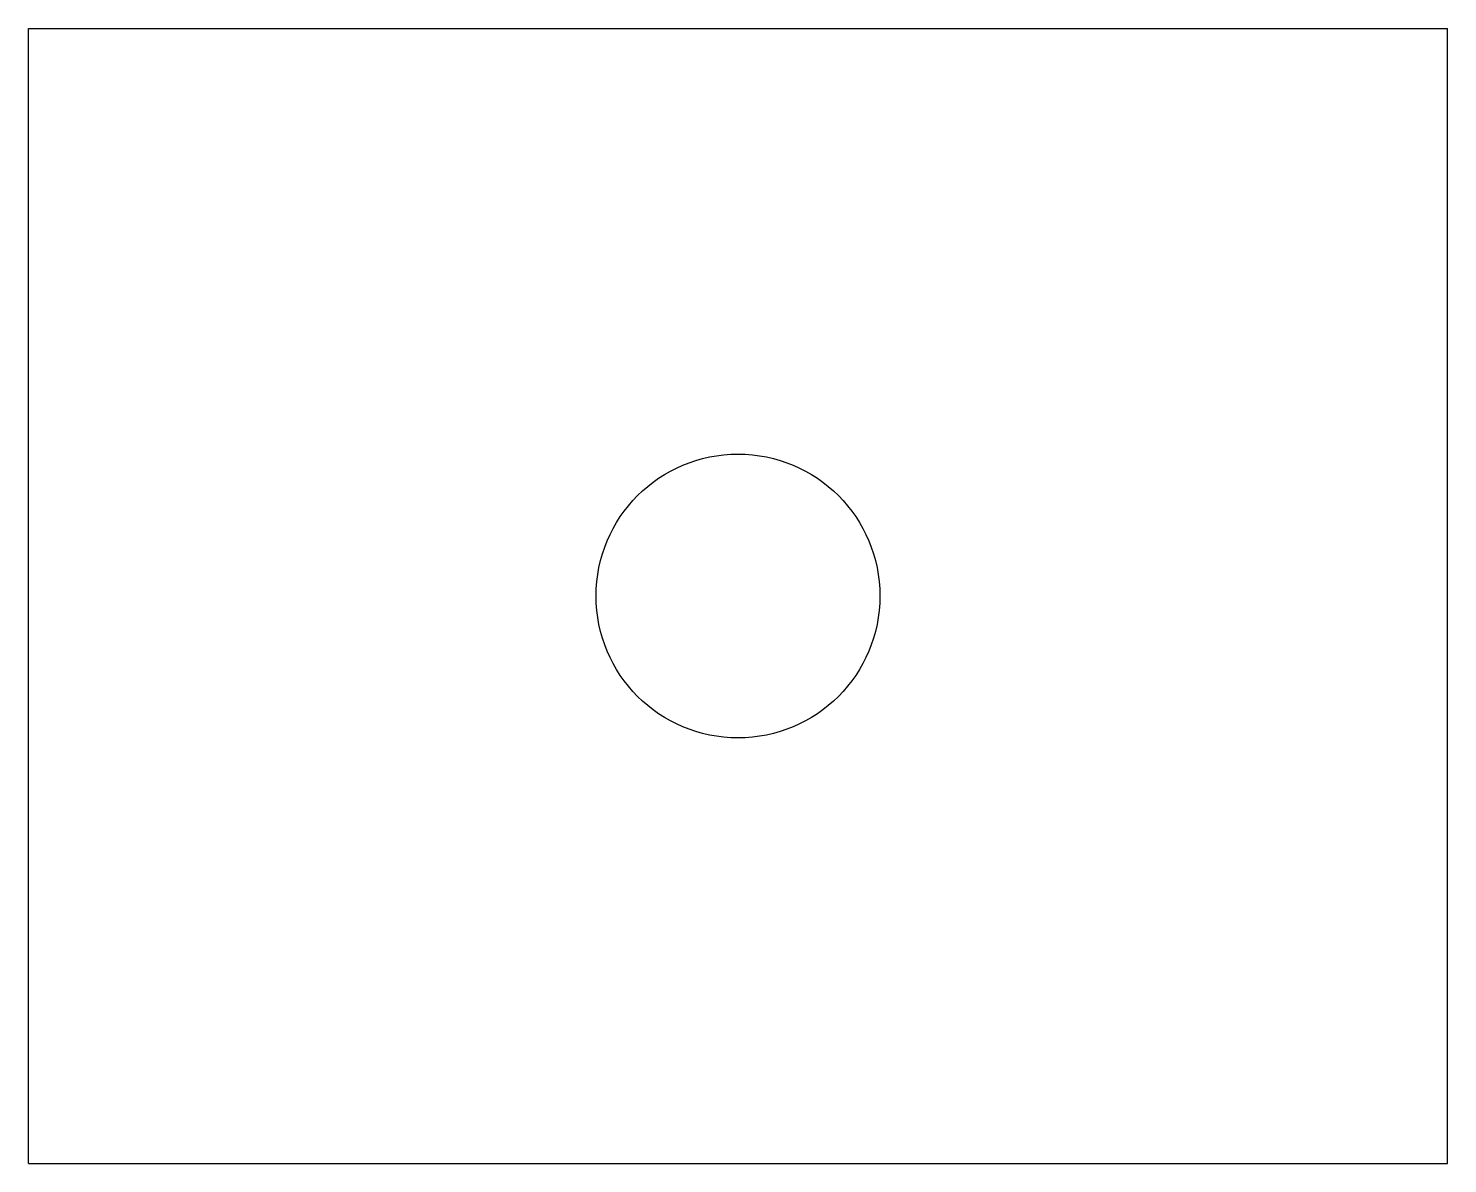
# Model space of a CAD drawing. Header units: millimetres. Extents: x -50 to 50, y -40 to 40.
import ezdxf

# ---------------------------------------------------------------- set-up
doc = ezdxf.new("R2010")
doc.units = ezdxf.units.MM

msp = doc.modelspace()

# ---------------------------------------------------------------- linework, layer by layer
for p, q in [((-50, -40), (-50, 40)), ((-50, 40), (50, 40)), ((50, -40), (50, 40)), ((-50, -40), (50, -40))]:
    msp.add_line(p, q)
msp.add_circle((0, 0), 10)

doc.saveas('drawing.dxf')
